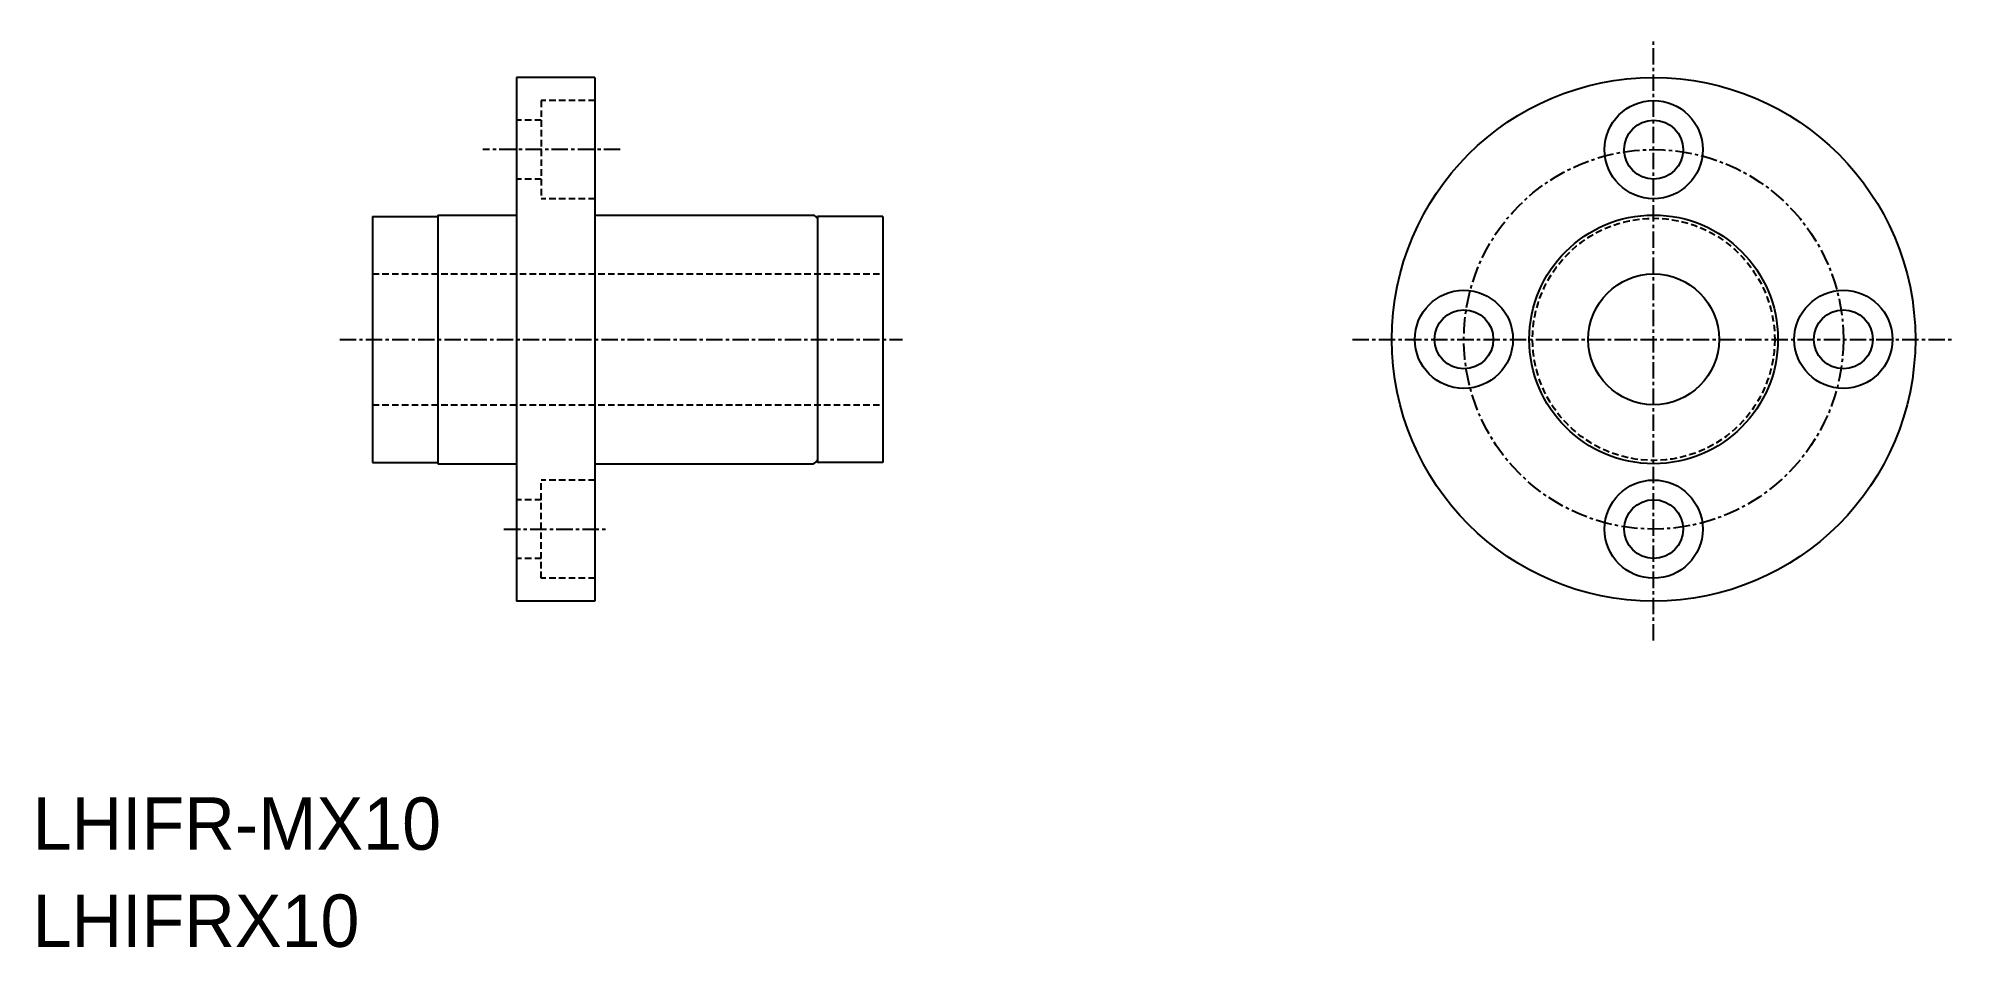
# Model space of a CAD drawing. Extents: x 242 to 388, y 164 to 234.
import ezdxf

# ---------------------------------------------------------------- set-up
doc = ezdxf.new("R2010")
doc.units = 0
doc.linetypes.add('CENTER', pattern=[2, 1.25, -0.25, 0.25, -0.25])
doc.linetypes.add('DASHED', pattern=[0.75, 0.5, -0.25])
doc.layers.get('0').update_dxf_attribs({"linetype": 'CONTINUOUS'})
doc.layers.add('CENTER', color=1, linetype='CENTER')

msp = doc.modelspace()

# ---------------------------------------------------------------- linework, layer by layer
at = {"color": 7, "linetype": 'CONTINUOUS'}
for p, q in [((278.36, 230.67), (278.36, 190.67)), ((284.36, 230.67), (278.36, 230.67)), ((284.36, 230.67), (284.36, 190.67)), ((267.36, 220.07), (272.36, 220.07)), ((267.36, 220.07), (267.36, 201.27)), ((272.36, 220.17), (278.36, 220.17)), ((272.36, 220.17), (272.36, 201.17)), ((284.36, 220.17), (301.07, 220.17)), ((306.36, 220.07), (301.36, 220.07)), ((301.36, 220.07), (301.36, 201.27)), ((306.36, 220.07), (306.36, 201.27)), ((267.36, 201.27), (272.36, 201.27)), ((272.36, 201.17), (278.36, 201.17)), ((284.36, 201.17), (301.07, 201.17)), ((306.36, 201.27), (301.36, 201.27)), ((284.36, 190.67), (278.36, 190.67))]:
    msp.add_line(p, q, dxfattribs=at)
at = {"color": 3, "linetype": 'DASHED'}
for p, q in [((280.26, 228.92), (280.26, 221.42)), ((284.36, 228.92), (280.26, 228.92)), ((280.26, 227.42), (278.36, 227.42)), ((280.26, 222.92), (278.36, 222.92)), ((284.36, 221.42), (280.26, 221.42)), ((267.36, 215.67), (306.36, 215.67)), ((267.36, 205.67), (306.36, 205.67)), ((284.36, 199.92), (280.26, 199.92)), ((280.26, 192.42), (280.26, 199.92)), ((280.26, 198.42), (278.36, 198.42)), ((280.26, 193.92), (278.36, 193.92)), ((284.36, 192.42), (280.26, 192.42))]:
    msp.add_line(p, q, dxfattribs=at)
at = {"color": 7, "linetype": 'CONTINUOUS'}
for centre, radius in [((365.26, 210.67), 20), ((365.26, 225.17), 3.75), ((365.26, 225.17), 2.25), ((365.26, 210.67), 9.5), ((365.26, 210.67), 5), ((350.76, 210.67), 3.75), ((379.76, 210.67), 3.75), ((350.76, 210.67), 2.25), ((379.76, 210.67), 2.25), ((365.26, 196.17), 3.75), ((365.26, 196.17), 2.25)]:
    msp.add_circle(centre, radius, dxfattribs=at)
at = {"color": 3, "linetype": 'DASHED'}
msp.add_circle((365.26, 210.67), 9.25, dxfattribs=at)
at = {"color": 7, "linetype": 'CONTINUOUS'}
for centre, start, end in [((300.61, 219.4), 33.5573, 59.4416), ((300.61, 201.95), 300.5584, 326.4427)]:
    msp.add_arc(centre, 0.9, start, end, dxfattribs=at)
at = {"layer": 'CENTER', "color": 1, "linetype": 'CENTER'}
for p, q in [((365.26, 187.67), (365.26, 233.67)), ((286.3, 225.17), (275.8, 225.17)), ((264.86, 210.67), (307.86, 210.67)), ((342.26, 210.67), (388.26, 210.67)), ((277.41, 196.17), (285.41, 196.17))]:
    msp.add_line(p, q, dxfattribs=at)
msp.add_circle((365.26, 210.67), 14.5, dxfattribs=at)

# ---------------------------------------------------------------- texts
at = {"color": 7, "linetype": 'CONTINUOUS'}
for s, p in [('LHIFR-MX10', (241.39, 171.67)), ('LHIFRX10', (241.39, 164.25))]:
    msp.add_text(s, height=4, dxfattribs=at).set_placement(p)

doc.saveas('drawing.dxf')
